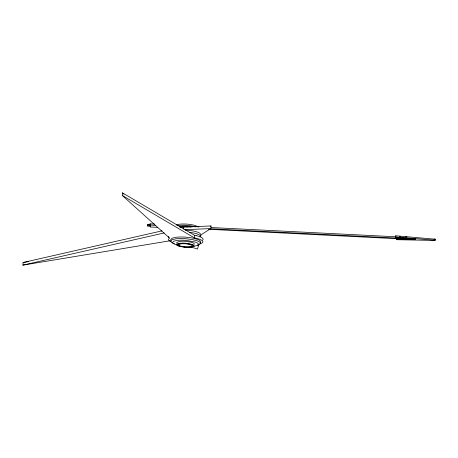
<?xml version="1.0" encoding="UTF-8"?>
<svg xmlns="http://www.w3.org/2000/svg" width="458" height="458" viewBox="0 0 458 458"><rect width="100%" height="100%" fill="white"/><g stroke="black" fill="none" stroke-linecap="round" stroke-linejoin="round"><path stroke-width="0.69" d="M170.233 240.736L22.9 265.13L23.083 262.514L162.023 230.855M171.24 241.79A17.255 3.882 4 0 1 169.649 238.16L122.269 195.451L122.452 192.87L194.524 235.263L196.161 235.612M147.493 225.909L147.579 224.666L150.27 224.483L150.184 225.725L147.493 225.909L150.384 226.367L150.585 227.013L157.569 227.328M150.184 225.725L150.069 223.842L154.604 224.065M150.585 227.013L150.671 225.771M183.589 229.114L183.727 227.145L211.018 225.943L210.835 228.565L201.526 234.479A15.366 3.458 4 0 1 200.203 235.698M199.688 243.828A17.255 3.882 4 0 0 194.347 237.845L194.524 235.263M210.399 228.742L415.332 239.002L395.758 237.347L395.741 235.773L435.1 239.196L435.014 240.433L396.491 239.694L396.473 238.12M395.758 237.347L395.741 235.773M396.491 239.694L396.559 238.389M435.014 240.433L435.014 238.927M198.806 244.618L197.495 249.043L191.467 247.148M194.049 244.435L194.203 244.24A9.549 2.147 4 0 0 191.427 242.265L185.725 241.309A8.364 1.884 4 0 0 179.668 241.383L176.811 242.448A9.549 2.147 4 0 0 177.046 243.255M200.255 242.517L200.633 241.847A16.339 3.675 4 0 0 196.837 239.145L191.971 237.937L186.068 237.181A14.261 3.206 4 0 0 175.74 237.313L172.134 238.189L170.76 239.477A16.339 3.675 4 0 0 170.966 240.169M210.434 226.315L211.018 225.943M197.575 245.185L199.722 244.389L200.524 243.398A16.339 3.675 4 0 0 196.728 240.696L191.862 239.488L185.959 238.733A14.261 3.206 4 0 0 175.632 238.864L172.025 239.74L170.651 241.028A16.339 3.675 4 0 0 174.446 243.725M22.9 265.13L164.159 232.95M23.083 262.514L28.413 261.632M194.118 246.238L197.238 245.482L198.429 244.372A14.129 3.177 4 0 0 195.148 242.036L185.834 240.335A12.337 2.777 4 0 0 176.897 240.45L173.777 241.211L172.586 242.322A14.129 3.177 4 0 0 175.866 244.658L176.777 244.938M184.94 229.704L210.835 228.565M396.388 239.362L415.538 239.643L208.459 229.275M433.898 239.173L435.1 239.196M198.99 226.922L197.633 226.853A11.221 2.525 4 0 0 187.677 224.174A11.221 2.525 4 0 0 176.261 224.993M211.241 227.534L395.683 236.775M149.984 225.078L155.565 225.359M395.655 237.015L434.928 240.169M399.513 236.414L400.739 236.517M405.633 236.935L406.859 237.038M147.579 224.666L148.3 224.781M122.269 195.451L194.347 237.845M122.452 192.87L123.935 194.203M150.069 223.842L150.27 224.483M189.429 232.321A14.358 3.229 4 0 1 200.003 236.929M180.904 227.134A15.366 3.458 4 0 1 183.727 227.145M185.181 230.048A14.358 3.229 4 0 1 200.404 234.725M179.794 226.962A7.465 1.677 4 0 1 190.597 226.962M180.578 227.42A6.149 1.385 4 0 1 188.301 226.893M177.647 225.742A11.221 2.525 4 0 1 195.629 226.979M179.484 226.905A7.465 1.677 4 0 1 191.461 226.933M178.975 244.234A9.549 2.147 4 0 1 177.967 243.839M202.579 240.101A17.123 3.853 4 0 0 203.077 239.316A17.352 3.904 4 0 0 201.016 237.204A17.123 3.853 4 0 0 196.184 235.641M168.922 237.61A17.123 3.853 4 0 1 168.836 236.351M176.834 244.206L176.674 244.4A9.549 2.147 4 0 0 179.456 246.375L185.152 247.337A8.364 1.884 4 0 0 191.209 247.257L194.066 246.192A9.549 2.147 4 0 0 191.289 244.217L185.593 243.255A8.364 1.884 4 0 0 179.53 243.33L176.834 244.206M181.168 246.519A7.878 1.775 4 0 0 193.224 245.889A7.878 1.775 4 0 0 181.717 243.479A7.878 1.775 4 0 0 181.168 246.519M181.774 246.341A6.738 1.517 4 0 0 192.091 245.803A6.738 1.517 4 0 0 182.25 243.742A6.738 1.517 4 0 0 181.774 246.341"/></g></svg>
